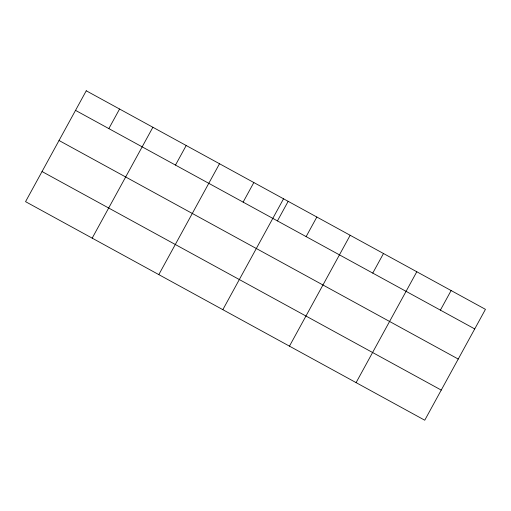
<?xml version="1.0" encoding="UTF-8"?>
<svg xmlns="http://www.w3.org/2000/svg" width="511" height="511" viewBox="0 0 511 511"><rect width="100%" height="100%" fill="white"/><g stroke="black" fill="none" stroke-linecap="round" stroke-linejoin="round"><path stroke-width="0.77" d="M108.843 128.612L119.568 109.028M92.184 238.139L152.885 127.265M175.477 165.091L186.202 145.507M158.812 274.618L219.513 163.744M243.121 202.126L253.839 182.536M222.834 309.672L283.535 198.798M277.441 220.918L288.166 201.328M306.127 236.619L316.852 217.034M289.462 346.151L350.169 235.277M372.762 273.098L383.486 253.513M356.097 382.63L416.797 271.756M440.399 310.132L451.124 290.548M75.532 110.37L474.725 328.924M59.033 140.499L458.233 359.048M42.043 171.536L441.242 390.091M86.25 90.786L25.55 201.66L424.75 420.214L485.45 309.34L86.25 90.786"/></g></svg>
